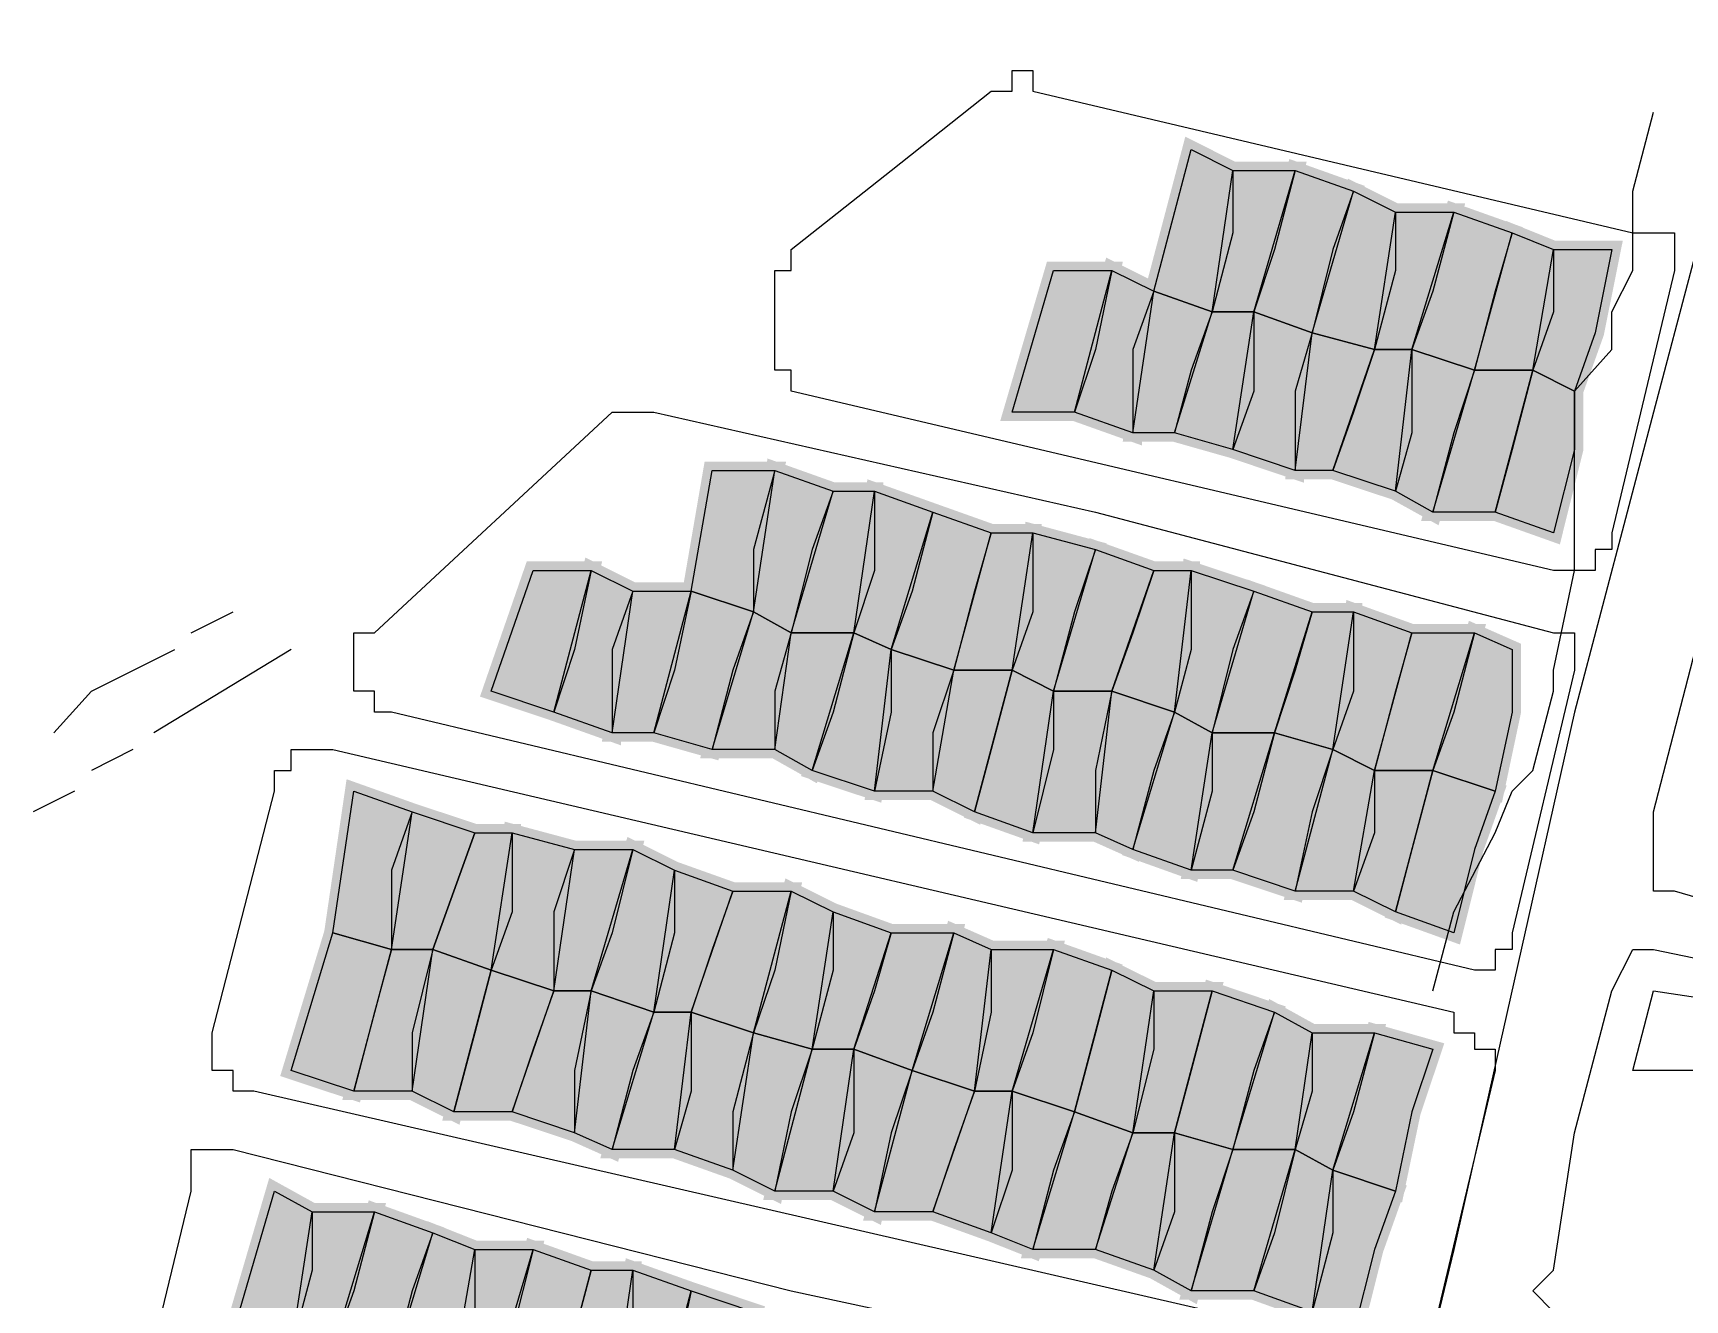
# Model space of a CAD drawing. Header units: millimetres. Extents: x -3588 to 75209, y -3737 to 38254.
# Drawn here: x 6187.5 to 6299.4, y 6608.9 to 6694.7 of the extents above; entities that cross this region are included whole.
import ezdxf

# ---------------------------------------------------------------- set-up
doc = ezdxf.new("R2010")
doc.units = ezdxf.units.MM
doc.layers.add('H', color=250, linetype='Continuous')
doc.layers.add('P', color=253, linetype='Continuous')

msp = doc.modelspace()

# ---------------------------------------------------------------- hatches: boundary and pattern name
at = {"layer": 'H', "linetype": 'Continuous'}
for points in [[(6269.098, 6685.131), (6267.674, 6675.817), (6263.449, 6677.225), (6266.266, 6686.539), (6269.098, 6685.131), (6269.098, 6685.131)], [(6273.035, 6685.131), (6270.219, 6675.817), (6267.674, 6675.817), (6269.098, 6685.131), (6273.035, 6685.131), (6273.035, 6685.131)], [(6276.988, 6683.994), (6274.46, 6674.392), (6270.219, 6675.817), (6273.035, 6685.131), (6276.988, 6683.994), (6276.988, 6683.994)], [(6279.821, 6682.586), (6278.413, 6672.984), (6274.46, 6674.392), (6276.988, 6683.994), (6279.821, 6682.586), (6279.821, 6682.586)], [(6283.774, 6682.586), (6281.229, 6672.984), (6278.413, 6672.984), (6279.821, 6682.586), (6283.774, 6682.586), (6283.774, 6682.586)], [(6287.999, 6681.178), (6285.182, 6671.576), (6281.229, 6672.984), (6283.774, 6682.586), (6287.999, 6681.178), (6287.999, 6681.178)], [(6290.543, 6679.77), (6289.423, 6671.576), (6285.182, 6671.576), (6287.999, 6681.178), (6290.543, 6679.77), (6290.543, 6679.77)], [(6294.784, 6679.77), (6291.952, 6670.455), (6289.423, 6671.576), (6290.543, 6679.77), (6294.784, 6679.77), (6294.784, 6679.77)], [(6260.905, 6678.345), (6258.088, 6669.031), (6254.135, 6669.031), (6256.664, 6678.345), (6260.905, 6678.345), (6260.905, 6678.345)], [(6263.449, 6677.225), (6262.041, 6667.623), (6258.088, 6669.031), (6260.905, 6678.345), (6263.449, 6677.225), (6263.449, 6677.225)], [(6267.674, 6675.817), (6264.857, 6667.623), (6262.041, 6667.623), (6263.449, 6677.225), (6267.674, 6675.817), (6267.674, 6675.817)], [(6270.219, 6675.817), (6269.098, 6666.214), (6264.857, 6667.623), (6267.674, 6675.817), (6270.219, 6675.817), (6270.219, 6675.817)], [(6274.46, 6674.392), (6273.035, 6664.806), (6269.098, 6666.214), (6270.219, 6675.817), (6274.46, 6674.392), (6274.46, 6674.392)], [(6278.413, 6672.984), (6275.868, 6664.806), (6273.035, 6664.806), (6274.46, 6674.392), (6278.413, 6672.984), (6278.413, 6672.984)], [(6281.229, 6672.984), (6279.821, 6663.67), (6275.868, 6664.806), (6278.413, 6672.984), (6281.229, 6672.984), (6281.229, 6672.984)], [(6285.182, 6671.576), (6282.638, 6662.261), (6279.821, 6663.67), (6281.229, 6672.984), (6285.182, 6671.576), (6285.182, 6671.576)], [(6289.423, 6671.576), (6286.591, 6662.261), (6282.638, 6662.261), (6285.182, 6671.576), (6289.423, 6671.576), (6289.423, 6671.576)], [(6291.952, 6670.455), (6290.543, 6660.853), (6286.591, 6662.261), (6289.423, 6671.576), (6291.952, 6670.455), (6291.952, 6670.455)], [(6237.763, 6664.806), (6236.339, 6655.492), (6232.386, 6656.9), (6233.81, 6664.806), (6237.763, 6664.806), (6237.763, 6664.806)], [(6241.716, 6663.67), (6239.172, 6654.068), (6236.339, 6655.492), (6237.763, 6664.806), (6241.716, 6663.67), (6241.716, 6663.67)], [(6244.533, 6663.67), (6243.124, 6654.068), (6239.172, 6654.068), (6241.716, 6663.67), (6244.533, 6663.67), (6244.533, 6663.67)], [(6248.486, 6662.261), (6245.941, 6652.659), (6243.124, 6654.068), (6244.533, 6663.67), (6248.486, 6662.261), (6248.486, 6662.261)], [(6252.711, 6660.853), (6249.894, 6651.251), (6245.941, 6652.659), (6248.486, 6662.261), (6252.711, 6660.853), (6252.711, 6660.853)], [(6255.255, 6660.853), (6254.135, 6651.251), (6249.894, 6651.251), (6252.711, 6660.853), (6255.255, 6660.853), (6255.255, 6660.853)], [(6259.496, 6659.445), (6256.664, 6650.131), (6254.135, 6651.251), (6255.255, 6660.853), (6259.496, 6659.445), (6259.496, 6659.445)], [(6263.449, 6658.02), (6260.905, 6650.131), (6256.664, 6650.131), (6259.496, 6659.445), (6263.449, 6658.02), (6263.449, 6658.02)], [(6225.616, 6658.02), (6222.8, 6648.706), (6218.847, 6650.131), (6221.391, 6658.02), (6225.616, 6658.02), (6225.616, 6658.02)], [(6228.161, 6656.9), (6227.025, 6647.298), (6222.8, 6648.706), (6225.616, 6658.02), (6228.161, 6656.9), (6228.161, 6656.9)], [(6266.266, 6658.02), (6264.857, 6648.706), (6260.905, 6650.131), (6263.449, 6658.02), (6266.266, 6658.02), (6266.266, 6658.02)], [(6270.219, 6656.9), (6267.674, 6647.298), (6264.857, 6648.706), (6266.266, 6658.02), (6270.219, 6656.9), (6270.219, 6656.9)], [(6232.386, 6656.9), (6229.569, 6647.298), (6227.025, 6647.298), (6228.161, 6656.9), (6232.386, 6656.9), (6232.386, 6656.9)], [(6236.339, 6655.492), (6233.81, 6645.89), (6229.569, 6647.298), (6232.386, 6656.9), (6236.339, 6655.492), (6236.339, 6655.492)], [(6274.46, 6655.492), (6271.627, 6647.298), (6267.674, 6647.298), (6270.219, 6656.9), (6274.46, 6655.492), (6274.46, 6655.492)], [(6239.172, 6654.068), (6237.763, 6645.89), (6233.81, 6645.89), (6236.339, 6655.492), (6239.172, 6654.068), (6239.172, 6654.068)], [(6276.988, 6655.492), (6275.868, 6645.89), (6271.627, 6647.298), (6274.46, 6655.492), (6276.988, 6655.492), (6276.988, 6655.492)], [(6281.229, 6654.068), (6278.413, 6644.481), (6275.868, 6645.89), (6276.988, 6655.492), (6281.229, 6654.068), (6281.229, 6654.068)], [(6243.124, 6654.068), (6240.58, 6644.481), (6237.763, 6645.89), (6239.172, 6654.068), (6243.124, 6654.068), (6243.124, 6654.068)], [(6245.941, 6652.659), (6244.533, 6643.345), (6240.58, 6644.481), (6243.124, 6654.068), (6245.941, 6652.659), (6245.941, 6652.659)], [(6285.182, 6654.068), (6282.638, 6644.481), (6278.413, 6644.481), (6281.229, 6654.068), (6285.182, 6654.068), (6285.182, 6654.068)], [(6287.999, 6652.659), (6286.591, 6643.345), (6282.638, 6644.481), (6285.182, 6654.068), (6287.999, 6652.659), (6287.999, 6652.659)], [(6249.894, 6651.251), (6248.486, 6643.345), (6244.533, 6643.345), (6245.941, 6652.659), (6249.894, 6651.251), (6249.894, 6651.251)], [(6254.135, 6651.251), (6251.302, 6641.937), (6248.486, 6643.345), (6249.894, 6651.251), (6254.135, 6651.251), (6254.135, 6651.251)], [(6256.664, 6650.131), (6255.255, 6640.528), (6251.302, 6641.937), (6254.135, 6651.251), (6256.664, 6650.131), (6256.664, 6650.131)], [(6260.905, 6650.131), (6259.496, 6640.528), (6255.255, 6640.528), (6256.664, 6650.131), (6260.905, 6650.131), (6260.905, 6650.131)], [(6264.857, 6648.706), (6262.041, 6639.12), (6259.496, 6640.528), (6260.905, 6650.131), (6264.857, 6648.706), (6264.857, 6648.706)], [(6267.674, 6647.298), (6266.266, 6637.696), (6262.041, 6639.12), (6264.857, 6648.706), (6267.674, 6647.298), (6267.674, 6647.298)], [(6271.627, 6647.298), (6269.098, 6637.696), (6266.266, 6637.696), (6267.674, 6647.298), (6271.627, 6647.298), (6271.627, 6647.298)], [(6275.868, 6645.89), (6273.035, 6636.575), (6269.098, 6637.696), (6271.627, 6647.298), (6275.868, 6645.89), (6275.868, 6645.89)], [(6278.413, 6644.481), (6276.988, 6636.575), (6273.035, 6636.575), (6275.868, 6645.89), (6278.413, 6644.481), (6278.413, 6644.481)], [(6282.638, 6644.481), (6279.821, 6635.167), (6276.988, 6636.575), (6278.413, 6644.481), (6282.638, 6644.481), (6282.638, 6644.481)], [(6286.591, 6643.345), (6283.774, 6633.743), (6279.821, 6635.167), (6282.638, 6644.481), (6286.591, 6643.345), (6286.591, 6643.345)], [(6213.486, 6641.937), (6212.061, 6632.335), (6207.836, 6633.743), (6209.245, 6643.345), (6213.486, 6641.937), (6213.486, 6641.937)], [(6217.438, 6640.528), (6214.606, 6632.335), (6212.061, 6632.335), (6213.486, 6641.937), (6217.438, 6640.528), (6217.438, 6640.528)], [(6220.255, 6640.528), (6218.847, 6630.926), (6214.606, 6632.335), (6217.438, 6640.528), (6220.255, 6640.528), (6220.255, 6640.528)], [(6224.208, 6639.12), (6222.8, 6629.806), (6218.847, 6630.926), (6220.255, 6640.528), (6224.208, 6639.12), (6224.208, 6639.12)], [(6228.161, 6639.12), (6225.616, 6629.806), (6222.8, 6629.806), (6224.208, 6639.12), (6228.161, 6639.12), (6228.161, 6639.12)], [(6230.978, 6637.696), (6229.569, 6628.382), (6225.616, 6629.806), (6228.161, 6639.12), (6230.978, 6637.696), (6230.978, 6637.696)], [(6234.931, 6636.575), (6232.386, 6628.382), (6229.569, 6628.382), (6230.978, 6637.696), (6234.931, 6636.575), (6234.931, 6636.575)], [(6239.172, 6636.575), (6236.339, 6626.973), (6232.386, 6628.382), (6234.931, 6636.575), (6239.172, 6636.575), (6239.172, 6636.575)], [(6241.716, 6635.167), (6240.58, 6625.565), (6236.339, 6626.973), (6239.172, 6636.575), (6241.716, 6635.167), (6241.716, 6635.167)], [(6245.941, 6633.743), (6243.124, 6625.565), (6240.58, 6625.565), (6241.716, 6635.167), (6245.941, 6633.743), (6245.941, 6633.743)], [(6212.061, 6632.335), (6209.245, 6623.02), (6205.292, 6624.157), (6207.836, 6633.743), (6212.061, 6632.335), (6212.061, 6632.335)], [(6249.894, 6633.743), (6247.349, 6624.157), (6243.124, 6625.565), (6245.941, 6633.743), (6249.894, 6633.743), (6249.894, 6633.743)], [(6252.711, 6632.335), (6251.302, 6623.02), (6247.349, 6624.157), (6249.894, 6633.743), (6252.711, 6632.335), (6252.711, 6632.335)], [(6214.606, 6632.335), (6213.486, 6623.02), (6209.245, 6623.02), (6212.061, 6632.335), (6214.606, 6632.335), (6214.606, 6632.335)], [(6218.847, 6630.926), (6216.014, 6621.612), (6213.486, 6623.02), (6214.606, 6632.335), (6218.847, 6630.926), (6218.847, 6630.926)], [(6256.664, 6632.335), (6254.135, 6623.02), (6251.302, 6623.02), (6252.711, 6632.335), (6256.664, 6632.335), (6256.664, 6632.335)], [(6260.905, 6630.926), (6258.088, 6621.612), (6254.135, 6623.02), (6256.664, 6632.335), (6260.905, 6630.926), (6260.905, 6630.926)], [(6222.8, 6629.806), (6220.255, 6621.612), (6216.014, 6621.612), (6218.847, 6630.926), (6222.8, 6629.806), (6222.8, 6629.806)], [(6263.449, 6629.806), (6262.041, 6620.204), (6258.088, 6621.612), (6260.905, 6630.926), (6263.449, 6629.806), (6263.449, 6629.806)], [(6225.616, 6629.806), (6224.208, 6620.204), (6220.255, 6621.612), (6222.8, 6629.806), (6225.616, 6629.806), (6225.616, 6629.806)], [(6229.569, 6628.382), (6227.025, 6618.795), (6224.208, 6620.204), (6225.616, 6629.806), (6229.569, 6628.382), (6229.569, 6628.382)], [(6267.674, 6629.806), (6264.857, 6620.204), (6262.041, 6620.204), (6263.449, 6629.806), (6267.674, 6629.806), (6267.674, 6629.806)], [(6271.627, 6628.382), (6269.098, 6618.795), (6264.857, 6620.204), (6267.674, 6629.806), (6271.627, 6628.382), (6271.627, 6628.382)], [(6232.386, 6628.382), (6230.978, 6618.795), (6227.025, 6618.795), (6229.569, 6628.382), (6232.386, 6628.382), (6232.386, 6628.382)], [(6236.339, 6626.973), (6234.931, 6617.371), (6230.978, 6618.795), (6232.386, 6628.382), (6236.339, 6626.973), (6236.339, 6626.973)], [(6274.46, 6626.973), (6273.035, 6618.795), (6269.098, 6618.795), (6271.627, 6628.382), (6274.46, 6626.973), (6274.46, 6626.973)], [(6240.58, 6625.565), (6237.763, 6616.251), (6234.931, 6617.371), (6236.339, 6626.973), (6240.58, 6625.565), (6240.58, 6625.565)], [(6278.413, 6626.973), (6275.868, 6617.371), (6273.035, 6618.795), (6274.46, 6626.973), (6278.413, 6626.973), (6278.413, 6626.973)], [(6282.638, 6625.565), (6279.821, 6616.251), (6275.868, 6617.371), (6278.413, 6626.973), (6282.638, 6625.565), (6282.638, 6625.565)], [(6243.124, 6625.565), (6241.716, 6616.251), (6237.763, 6616.251), (6240.58, 6625.565), (6243.124, 6625.565), (6243.124, 6625.565)], [(6247.349, 6624.157), (6244.533, 6614.842), (6241.716, 6616.251), (6243.124, 6625.565), (6247.349, 6624.157), (6247.349, 6624.157)], [(6251.302, 6623.02), (6248.486, 6614.842), (6244.533, 6614.842), (6247.349, 6624.157), (6251.302, 6623.02), (6251.302, 6623.02)], [(6254.135, 6623.02), (6252.711, 6613.418), (6248.486, 6614.842), (6251.302, 6623.02), (6254.135, 6623.02), (6254.135, 6623.02)], [(6258.088, 6621.612), (6255.255, 6612.01), (6252.711, 6613.418), (6254.135, 6623.02), (6258.088, 6621.612), (6258.088, 6621.612)], [(6262.041, 6620.204), (6259.496, 6612.01), (6255.255, 6612.01), (6258.088, 6621.612), (6262.041, 6620.204), (6262.041, 6620.204)], [(6264.857, 6620.204), (6263.449, 6610.601), (6259.496, 6612.01), (6262.041, 6620.204), (6264.857, 6620.204), (6264.857, 6620.204)], [(6269.098, 6618.795), (6266.266, 6609.481), (6263.449, 6610.601), (6264.857, 6620.204), (6269.098, 6618.795), (6269.098, 6618.795)], [(6273.035, 6618.795), (6270.219, 6609.481), (6266.266, 6609.481), (6269.098, 6618.795), (6273.035, 6618.795), (6273.035, 6618.795)], [(6275.868, 6617.371), (6274.46, 6608.057), (6270.219, 6609.481), (6273.035, 6618.795), (6275.868, 6617.371), (6275.868, 6617.371)], [(6279.821, 6616.251), (6276.988, 6606.649), (6274.46, 6608.057), (6275.868, 6617.371), (6279.821, 6616.251), (6279.821, 6616.251)], [(6206.7, 6614.842), (6205.292, 6605.24), (6201.067, 6606.649), (6203.883, 6616.251), (6206.7, 6614.842), (6206.7, 6614.842)], [(6210.653, 6614.842), (6207.836, 6605.24), (6205.292, 6605.24), (6206.7, 6614.842), (6210.653, 6614.842), (6210.653, 6614.842)], [(6214.606, 6613.418), (6212.061, 6603.832), (6207.836, 6605.24), (6210.653, 6614.842), (6214.606, 6613.418), (6214.606, 6613.418)], [(6217.438, 6612.01), (6216.014, 6603.832), (6212.061, 6603.832), (6214.606, 6613.418), (6217.438, 6612.01), (6217.438, 6612.01)], [(6221.391, 6612.01), (6218.847, 6602.696), (6216.014, 6603.832), (6217.438, 6612.01), (6221.391, 6612.01), (6221.391, 6612.01)], [(6225.616, 6610.601), (6222.8, 6601.287), (6218.847, 6602.696), (6221.391, 6612.01), (6225.616, 6610.601), (6225.616, 6610.601)], [(6228.161, 6610.601), (6227.025, 6601.287), (6222.8, 6601.287), (6225.616, 6610.601), (6228.161, 6610.601), (6228.161, 6610.601)], [(6232.386, 6609.481), (6229.569, 6599.879), (6227.025, 6601.287), (6228.161, 6610.601), (6232.386, 6609.481), (6232.386, 6609.481)], [(6236.339, 6608.057), (6233.81, 6598.471), (6229.569, 6599.879), (6232.386, 6609.481), (6236.339, 6608.057), (6236.339, 6608.057)]]:
    msp.add_hatch(color=256, dxfattribs=at).paths.add_polyline_path(points)

# ---------------------------------------------------------------- linework, layer by layer
at = {"layer": 'P'}
for points in [[(6426.047, 6665.078), (6422.094, 6666.502), (6411.083, 6669.031), (6393.575, 6673.272), (6363.664, 6680.042), (6347.565, 6685.403), (6314.821, 6692.188), (6306.915, 6694.717), (6305.507, 6693.597), (6304.099, 6692.188), (6302.69, 6689.356), (6297.313, 6669.031), (6291.952, 6648.706), (6283.774, 6612.298), (6279.821, 6595.926), (6275.58, 6580.963), (6274.172, 6574.193), (6271.627, 6563.455), (6270.219, 6559.23)], [(6245.653, 6685.403), (6252.439, 6690.78), (6253.847, 6690.78), (6253.847, 6692.188), (6255.255, 6692.188), (6255.255, 6690.78), (6295.905, 6681.178), (6297.313, 6681.178), (6298.737, 6681.178), (6298.737, 6680.042), (6298.737, 6678.633), (6294.496, 6660.853), (6294.496, 6659.717), (6293.36, 6659.717), (6293.36, 6658.309), (6291.952, 6658.309), (6290.543, 6658.309), (6238.883, 6670.455), (6238.883, 6671.864), (6237.763, 6671.864), (6237.763, 6673.272), (6237.763, 6674.392), (6237.763, 6677.225), (6237.763, 6678.633), (6238.883, 6678.633), (6238.883, 6680.042), (6245.653, 6685.403)], [(6282.366, 6629.806), (6283.774, 6635.167), (6286.591, 6640.528), (6287.727, 6643.345), (6289.135, 6644.753), (6290.543, 6650.131), (6290.543, 6651.539), (6291.952, 6658.309), (6291.952, 6665.078), (6291.952, 6669.031), (6291.952, 6670.455), (6294.496, 6673.272), (6294.496, 6674.392), (6294.496, 6675.817), (6295.905, 6678.633), (6295.905, 6683.994), (6297.313, 6689.356)], [(6268.81, 6681.178), (6267.402, 6675.817), (6263.449, 6677.225), (6265.978, 6686.827), (6268.81, 6685.403), (6268.81, 6681.178)], [(6271.627, 6680.042), (6270.219, 6675.817), (6267.402, 6675.817), (6268.81, 6685.403), (6273.035, 6685.403), (6271.627, 6680.042)], [(6275.58, 6680.042), (6274.172, 6674.392), (6270.219, 6675.817), (6273.035, 6685.403), (6276.988, 6683.994), (6275.58, 6680.042)], [(6279.821, 6678.633), (6278.413, 6673.272), (6274.172, 6674.392), (6276.988, 6683.994), (6279.821, 6682.586), (6279.821, 6678.633)], [(6282.366, 6677.225), (6280.941, 6673.272), (6278.413, 6673.272), (6279.821, 6682.586), (6283.774, 6682.586), (6282.366, 6677.225)], [(6286.591, 6677.225), (6285.182, 6671.864), (6280.941, 6673.272), (6283.774, 6682.586), (6287.727, 6681.178), (6286.591, 6677.225)], [(6290.543, 6675.817), (6289.135, 6671.864), (6285.182, 6671.864), (6287.727, 6681.178), (6290.543, 6680.042), (6290.543, 6675.817)], [(6293.36, 6674.392), (6291.952, 6670.455), (6289.135, 6671.864), (6290.543, 6680.042), (6294.496, 6680.042), (6293.36, 6674.392)], [(6259.496, 6673.272), (6258.088, 6669.031), (6253.847, 6669.031), (6256.664, 6678.633), (6260.616, 6678.633), (6259.496, 6673.272)], [(6262.041, 6673.272), (6262.041, 6667.623), (6258.088, 6669.031), (6260.616, 6678.633), (6263.449, 6677.225), (6262.041, 6673.272)], [(6265.978, 6671.864), (6264.857, 6667.623), (6262.041, 6667.623), (6263.449, 6677.225), (6267.402, 6675.817), (6265.978, 6671.864)], [(6270.219, 6670.455), (6268.81, 6666.502), (6264.857, 6667.623), (6267.402, 6675.817), (6270.219, 6675.817), (6270.219, 6670.455)], [(6273.035, 6670.455), (6273.035, 6665.078), (6268.81, 6666.502), (6270.219, 6675.817), (6274.172, 6674.392), (6273.035, 6670.455)], [(6276.988, 6669.031), (6275.58, 6665.078), (6273.035, 6665.078), (6274.172, 6674.392), (6278.413, 6673.272), (6276.988, 6669.031)], [(6280.941, 6667.623), (6279.821, 6663.67), (6275.58, 6665.078), (6278.413, 6673.272), (6280.941, 6673.272), (6280.941, 6667.623)], [(6283.774, 6667.623), (6282.366, 6662.261), (6279.821, 6663.67), (6280.941, 6673.272), (6285.182, 6671.864), (6283.774, 6667.623)], [(6287.727, 6666.502), (6286.591, 6662.261), (6282.366, 6662.261), (6285.182, 6671.864), (6289.135, 6671.864), (6287.727, 6666.502)], [(6291.952, 6666.502), (6290.543, 6660.853), (6286.591, 6662.261), (6289.135, 6671.864), (6291.952, 6670.455), (6291.952, 6666.502)], [(6259.496, 6662.261), (6290.543, 6654.068), (6291.952, 6654.068), (6291.952, 6652.947), (6291.952, 6651.539), (6287.727, 6633.743), (6287.727, 6632.623), (6286.591, 6632.623), (6286.591, 6631.214), (6285.182, 6631.214), (6211.789, 6648.706), (6210.653, 6648.706), (6210.653, 6650.131), (6209.245, 6650.131), (6209.245, 6651.539), (6209.245, 6652.947), (6209.245, 6654.068), (6210.653, 6654.068), (6226.753, 6669.031), (6228.161, 6669.031), (6229.569, 6669.031), (6259.496, 6662.261)], [(6236.339, 6659.717), (6236.339, 6655.492), (6232.114, 6656.9), (6233.522, 6665.078), (6237.763, 6665.078), (6236.339, 6659.717)], [(6240.292, 6659.717), (6238.883, 6654.068), (6236.339, 6655.492), (6237.763, 6665.078), (6241.716, 6663.67), (6240.292, 6659.717)], [(6244.533, 6658.309), (6243.124, 6654.068), (6238.883, 6654.068), (6241.716, 6663.67), (6244.533, 6663.67), (6244.533, 6658.309)], [(6247.077, 6656.9), (6245.653, 6652.947), (6243.124, 6654.068), (6244.533, 6663.67), (6248.486, 6662.261), (6247.077, 6656.9)], [(6251.302, 6656.9), (6249.894, 6651.539), (6245.653, 6652.947), (6248.486, 6662.261), (6252.439, 6660.853), (6251.302, 6656.9)], [(6255.255, 6655.492), (6253.847, 6651.539), (6249.894, 6651.539), (6252.439, 6660.853), (6255.255, 6660.853), (6255.255, 6655.492)], [(6258.088, 6655.492), (6256.664, 6650.131), (6253.847, 6651.539), (6255.255, 6660.853), (6259.496, 6659.717), (6258.088, 6655.492)], [(6340.795, 6626.973), (6329.785, 6628.382), (6312.276, 6632.623), (6298.737, 6636.575), (6297.313, 6636.575), (6297.313, 6637.984), (6297.313, 6641.937), (6300.146, 6652.947), (6302.69, 6659.717), (6302.69, 6660.853), (6304.099, 6660.853), (6320.47, 6656.9), (6344.748, 6651.539), (6354.334, 6648.706), (6355.47, 6648.706), (6356.879, 6648.706), (6356.879, 6647.298), (6356.879, 6646.178), (6352.926, 6629.806), (6352.926, 6625.853), (6351.518, 6624.429), (6350.109, 6624.429), (6340.795, 6626.973)], [(6262.041, 6654.068), (6260.616, 6650.131), (6256.664, 6650.131), (6259.496, 6659.717), (6263.449, 6658.309), (6262.041, 6654.068)], [(6224.208, 6652.947), (6222.8, 6648.706), (6218.559, 6650.131), (6221.391, 6658.309), (6225.328, 6658.309), (6224.208, 6652.947)], [(6226.753, 6652.947), (6226.753, 6647.298), (6222.8, 6648.706), (6225.328, 6658.309), (6228.161, 6656.9), (6226.753, 6652.947)], [(6265.978, 6652.947), (6264.857, 6648.706), (6260.616, 6650.131), (6263.449, 6658.309), (6265.978, 6658.309), (6265.978, 6652.947)], [(6268.81, 6652.947), (6267.402, 6647.298), (6264.857, 6648.706), (6265.978, 6658.309), (6270.219, 6656.9), (6268.81, 6652.947)], [(6230.978, 6651.539), (6229.569, 6647.298), (6226.753, 6647.298), (6228.161, 6656.9), (6232.114, 6656.9), (6230.978, 6651.539)], [(6234.931, 6651.539), (6233.522, 6646.178), (6229.569, 6647.298), (6232.114, 6656.9), (6236.339, 6655.492), (6234.931, 6651.539)], [(6273.035, 6651.539), (6271.627, 6647.298), (6267.402, 6647.298), (6270.219, 6656.9), (6274.172, 6655.492), (6273.035, 6651.539)], [(6198.234, 6654.068), (6201.067, 6655.492)], [(6237.763, 6650.131), (6237.763, 6646.178), (6233.522, 6646.178), (6236.339, 6655.492), (6238.883, 6654.068), (6237.763, 6650.131)], [(6276.988, 6650.131), (6275.58, 6646.178), (6271.627, 6647.298), (6274.172, 6655.492), (6276.988, 6655.492), (6276.988, 6650.131)], [(6279.821, 6650.131), (6278.413, 6644.753), (6275.58, 6646.178), (6276.988, 6655.492), (6280.941, 6654.068), (6279.821, 6650.131)], [(6241.716, 6648.706), (6240.292, 6644.753), (6237.763, 6646.178), (6238.883, 6654.068), (6243.124, 6654.068), (6241.716, 6648.706)], [(6245.653, 6648.706), (6244.533, 6643.345), (6240.292, 6644.753), (6243.124, 6654.068), (6245.653, 6652.947), (6245.653, 6648.706)], [(6283.774, 6648.706), (6282.366, 6644.753), (6278.413, 6644.753), (6280.941, 6654.068), (6285.182, 6654.068), (6283.774, 6648.706)], [(6287.727, 6648.706), (6286.591, 6643.345), (6282.366, 6644.753), (6285.182, 6654.068), (6287.727, 6652.947), (6287.727, 6648.706)], [(6188.92, 6647.298), (6191.464, 6650.131), (6197.114, 6652.947)], [(6205.004, 6652.947), (6195.689, 6647.298)], [(6248.486, 6647.298), (6248.486, 6643.345), (6244.533, 6643.345), (6245.653, 6652.947), (6249.894, 6651.539), (6248.486, 6647.298)], [(6252.439, 6646.178), (6251.302, 6641.937), (6248.486, 6643.345), (6249.894, 6651.539), (6253.847, 6651.539), (6252.439, 6646.178)], [(6256.664, 6646.178), (6255.255, 6640.528), (6251.302, 6641.937), (6253.847, 6651.539), (6256.664, 6650.131), (6256.664, 6646.178)], [(6259.496, 6644.753), (6259.496, 6640.528), (6255.255, 6640.528), (6256.664, 6650.131), (6260.616, 6650.131), (6259.496, 6644.753)], [(6263.449, 6644.753), (6262.041, 6639.392), (6259.496, 6640.528), (6260.616, 6650.131), (6264.857, 6648.706), (6263.449, 6644.753)], [(6267.402, 6643.345), (6265.978, 6637.984), (6262.041, 6639.392), (6264.857, 6648.706), (6267.402, 6647.298), (6267.402, 6643.345)], [(6270.219, 6641.937), (6268.81, 6637.984), (6265.978, 6637.984), (6267.402, 6647.298), (6271.627, 6647.298), (6270.219, 6641.937)], [(6274.172, 6641.937), (6273.035, 6636.575), (6268.81, 6637.984), (6271.627, 6647.298), (6275.58, 6646.178), (6274.172, 6641.937)], [(6194.281, 6646.178), (6191.464, 6644.753)], [(6203.883, 6643.345), (6203.883, 6644.753), (6205.004, 6644.753), (6205.004, 6646.178), (6206.428, 6646.178), (6207.836, 6646.178), (6283.774, 6628.382), (6283.774, 6626.973), (6285.182, 6626.973), (6285.182, 6625.853), (6286.591, 6625.853), (6286.591, 6624.429), (6282.366, 6606.649), (6280.941, 6606.649), (6280.941, 6605.528), (6279.821, 6605.528), (6278.413, 6605.528), (6202.475, 6623.02), (6201.067, 6623.02), (6201.067, 6624.429), (6199.642, 6624.429), (6199.642, 6625.853), (6199.642, 6626.973), (6203.883, 6643.345)], [(6278.413, 6640.528), (6276.988, 6636.575), (6273.035, 6636.575), (6275.58, 6646.178), (6278.413, 6644.753), (6278.413, 6640.528)], [(6280.941, 6639.392), (6279.821, 6635.167), (6276.988, 6636.575), (6278.413, 6644.753), (6282.366, 6644.753), (6280.941, 6639.392)], [(6285.182, 6639.392), (6283.774, 6633.743), (6279.821, 6635.167), (6282.366, 6644.753), (6286.591, 6643.345), (6285.182, 6639.392)], [(6190.328, 6643.345), (6187.512, 6641.937)], [(6211.789, 6637.984), (6211.789, 6632.623), (6207.836, 6633.743), (6209.245, 6643.345), (6213.197, 6641.937), (6211.789, 6637.984)], [(6216.014, 6636.575), (6214.606, 6632.623), (6211.789, 6632.623), (6213.197, 6641.937), (6217.438, 6640.528), (6216.014, 6636.575)], [(6219.967, 6635.167), (6218.559, 6631.214), (6214.606, 6632.623), (6217.438, 6640.528), (6219.967, 6640.528), (6219.967, 6635.167)], [(6222.8, 6635.167), (6222.8, 6629.806), (6218.559, 6631.214), (6219.967, 6640.528), (6224.208, 6639.392), (6222.8, 6635.167)], [(6226.753, 6633.743), (6225.328, 6629.806), (6222.8, 6629.806), (6224.208, 6639.392), (6228.161, 6639.392), (6226.753, 6633.743)], [(6230.978, 6633.743), (6229.569, 6628.382), (6225.328, 6629.806), (6228.161, 6639.392), (6230.978, 6637.984), (6230.978, 6633.743)], [(6233.522, 6632.623), (6232.114, 6628.382), (6229.569, 6628.382), (6230.978, 6637.984), (6234.931, 6636.575), (6233.522, 6632.623)], [(6237.763, 6631.214), (6236.339, 6626.973), (6232.114, 6628.382), (6234.931, 6636.575), (6238.883, 6636.575), (6237.763, 6631.214)], [(6241.716, 6631.214), (6240.292, 6625.853), (6236.339, 6626.973), (6238.883, 6636.575), (6241.716, 6635.167), (6241.716, 6631.214)], [(6244.533, 6629.806), (6243.124, 6625.853), (6240.292, 6625.853), (6241.716, 6635.167), (6245.653, 6633.743), (6244.533, 6629.806)], [(6210.653, 6628.382), (6209.245, 6623.02), (6205.004, 6624.429), (6207.836, 6633.743), (6211.789, 6632.623), (6210.653, 6628.382)], [(6248.486, 6628.382), (6247.077, 6624.429), (6243.124, 6625.853), (6245.653, 6633.743), (6249.894, 6633.743), (6248.486, 6628.382)], [(6252.439, 6628.382), (6251.302, 6623.02), (6247.077, 6624.429), (6249.894, 6633.743), (6252.439, 6632.623), (6252.439, 6628.382)], [(6213.197, 6626.973), (6213.197, 6623.02), (6209.245, 6623.02), (6211.789, 6632.623), (6214.606, 6632.623), (6213.197, 6626.973)], [(6217.438, 6626.973), (6216.014, 6621.612), (6213.197, 6623.02), (6214.606, 6632.623), (6218.559, 6631.214), (6217.438, 6626.973)], [(6255.255, 6626.973), (6253.847, 6623.02), (6251.302, 6623.02), (6252.439, 6632.623), (6256.664, 6632.623), (6255.255, 6626.973)], [(6259.496, 6626.973), (6258.088, 6621.612), (6253.847, 6623.02), (6256.664, 6632.623), (6260.616, 6631.214), (6259.496, 6626.973)], [(6337.962, 6597.334), (6331.193, 6598.743), (6306.915, 6604.104), (6293.36, 6606.649), (6290.543, 6608.057), (6289.135, 6609.481), (6290.543, 6610.89), (6291.952, 6620.204), (6294.496, 6629.806), (6295.905, 6632.623), (6297.313, 6632.623), (6310.868, 6629.806), (6325.832, 6625.853), (6337.962, 6623.02), (6347.565, 6620.204), (6350.109, 6620.204), (6351.518, 6619.067), (6351.518, 6617.659), (6346.156, 6597.334), (6346.156, 6595.926), (6344.748, 6595.926), (6343.34, 6595.926), (6337.962, 6597.334)], [(6221.391, 6625.853), (6219.967, 6621.612), (6216.014, 6621.612), (6218.559, 6631.214), (6222.8, 6629.806), (6221.391, 6625.853)], [(6263.449, 6625.853), (6262.041, 6620.204), (6258.088, 6621.612), (6260.616, 6631.214), (6263.449, 6629.806), (6263.449, 6625.853)], [(6224.208, 6624.429), (6224.208, 6620.204), (6219.967, 6621.612), (6222.8, 6629.806), (6225.328, 6629.806), (6224.208, 6624.429)], [(6228.161, 6624.429), (6226.753, 6619.067), (6224.208, 6620.204), (6225.328, 6629.806), (6229.569, 6628.382), (6228.161, 6624.429)], [(6265.978, 6624.429), (6264.857, 6620.204), (6262.041, 6620.204), (6263.449, 6629.806), (6267.402, 6629.806), (6265.978, 6624.429)], [(6270.219, 6624.429), (6268.81, 6619.067), (6264.857, 6620.204), (6267.402, 6629.806), (6271.627, 6628.382), (6270.219, 6624.429)], [(6301.266, 6624.429), (6295.905, 6624.429), (6297.313, 6629.806), (6306.915, 6628.382), (6305.507, 6623.02), (6301.266, 6624.429)], [(6232.114, 6623.02), (6230.978, 6619.067), (6226.753, 6619.067), (6229.569, 6628.382), (6232.114, 6628.382), (6232.114, 6623.02)], [(6234.931, 6621.612), (6234.931, 6617.659), (6230.978, 6619.067), (6232.114, 6628.382), (6236.339, 6626.973), (6234.931, 6621.612)], [(6274.172, 6623.02), (6273.035, 6619.067), (6268.81, 6619.067), (6271.627, 6628.382), (6274.172, 6626.973), (6274.172, 6623.02)], [(6238.883, 6621.612), (6237.763, 6616.251), (6234.931, 6617.659), (6236.339, 6626.973), (6240.292, 6625.853), (6238.883, 6621.612)], [(6276.988, 6621.612), (6275.58, 6617.659), (6273.035, 6619.067), (6274.172, 6626.973), (6278.413, 6626.973), (6276.988, 6621.612)], [(6280.941, 6621.612), (6279.821, 6616.251), (6275.58, 6617.659), (6278.413, 6626.973), (6282.366, 6625.853), (6280.941, 6621.612)], [(6243.124, 6620.204), (6241.716, 6616.251), (6237.763, 6616.251), (6240.292, 6625.853), (6243.124, 6625.853), (6243.124, 6620.204)], [(6245.653, 6620.204), (6244.533, 6614.842), (6241.716, 6616.251), (6243.124, 6625.853), (6247.077, 6624.429), (6245.653, 6620.204)], [(6249.894, 6619.067), (6248.486, 6614.842), (6244.533, 6614.842), (6247.077, 6624.429), (6251.302, 6623.02), (6249.894, 6619.067)], [(6253.847, 6617.659), (6252.439, 6613.418), (6248.486, 6614.842), (6251.302, 6623.02), (6253.847, 6623.02), (6253.847, 6617.659)], [(6256.664, 6617.659), (6255.255, 6612.298), (6252.439, 6613.418), (6253.847, 6623.02), (6258.088, 6621.612), (6256.664, 6617.659)], [(6260.616, 6616.251), (6259.496, 6612.298), (6255.255, 6612.298), (6258.088, 6621.612), (6262.041, 6620.204), (6260.616, 6616.251)], [(6264.857, 6614.842), (6263.449, 6610.89), (6259.496, 6612.298), (6262.041, 6620.204), (6264.857, 6620.204), (6264.857, 6614.842)], [(6267.402, 6614.842), (6265.978, 6609.481), (6263.449, 6610.89), (6264.857, 6620.204), (6268.81, 6619.067), (6267.402, 6614.842)], [(6238.883, 6609.481), (6276.988, 6601.287), (6278.413, 6601.287), (6278.413, 6599.879), (6279.821, 6599.879), (6279.821, 6598.743), (6279.821, 6597.334), (6275.58, 6579.554), (6274.172, 6579.554), (6274.172, 6578.418), (6273.035, 6578.418), (6271.627, 6578.418), (6195.689, 6595.926), (6194.281, 6597.334), (6194.281, 6598.743), (6194.281, 6599.879), (6198.234, 6616.251), (6198.234, 6617.659), (6198.234, 6619.067), (6199.642, 6619.067), (6201.067, 6619.067), (6238.883, 6609.481)], [(6271.627, 6613.418), (6270.219, 6609.481), (6265.978, 6609.481), (6268.81, 6619.067), (6273.035, 6619.067), (6271.627, 6613.418)], [(6275.58, 6613.418), (6274.172, 6608.057), (6270.219, 6609.481), (6273.035, 6619.067), (6275.58, 6617.659), (6275.58, 6613.418)], [(6278.413, 6612.298), (6276.988, 6606.649), (6274.172, 6608.057), (6275.58, 6617.659), (6279.821, 6616.251), (6278.413, 6612.298)], [(6206.428, 6610.89), (6205.004, 6605.528), (6201.067, 6606.649), (6203.883, 6616.251), (6206.428, 6614.842), (6206.428, 6610.89)], [(6209.245, 6609.481), (6207.836, 6605.528), (6205.004, 6605.528), (6206.428, 6614.842), (6210.653, 6614.842), (6209.245, 6609.481)], [(6213.197, 6609.481), (6211.789, 6604.104), (6207.836, 6605.528), (6210.653, 6614.842), (6214.606, 6613.418), (6213.197, 6609.481)], [(6217.438, 6608.057), (6216.014, 6604.104), (6211.789, 6604.104), (6214.606, 6613.418), (6217.438, 6612.298), (6217.438, 6608.057)], [(6219.967, 6606.649), (6218.559, 6602.696), (6216.014, 6604.104), (6217.438, 6612.298), (6221.391, 6612.298), (6219.967, 6606.649)], [(6224.208, 6606.649), (6222.8, 6601.287), (6218.559, 6602.696), (6221.391, 6612.298), (6225.328, 6610.89), (6224.208, 6606.649)], [(6228.161, 6605.528), (6226.753, 6601.287), (6222.8, 6601.287), (6225.328, 6610.89), (6228.161, 6610.89), (6228.161, 6605.528)], [(6230.978, 6604.104), (6229.569, 6599.879), (6226.753, 6601.287), (6228.161, 6610.89), (6232.114, 6609.481), (6230.978, 6604.104)], [(6234.931, 6604.104), (6233.522, 6598.743), (6229.569, 6599.879), (6232.114, 6609.481), (6236.339, 6608.057), (6234.931, 6604.104)]]:
    msp.add_lwpolyline(points, dxfattribs=at)
at = {"layer": 'P', "const_width": 1.2}
for points in [[(6268.81, 6681.178), (6267.402, 6675.817), (6263.449, 6677.225), (6265.978, 6686.827), (6268.81, 6685.403), (6268.81, 6681.178)], [(6271.627, 6680.042), (6270.219, 6675.817), (6267.402, 6675.817), (6268.81, 6685.403), (6273.035, 6685.403), (6271.627, 6680.042)], [(6275.58, 6680.042), (6274.172, 6674.392), (6270.219, 6675.817), (6273.035, 6685.403), (6276.988, 6683.994), (6275.58, 6680.042)], [(6279.821, 6678.633), (6278.413, 6673.272), (6274.172, 6674.392), (6276.988, 6683.994), (6279.821, 6682.586), (6279.821, 6678.633)], [(6286.591, 6677.225), (6285.182, 6671.864), (6280.941, 6673.272), (6283.774, 6682.586), (6287.727, 6681.178), (6286.591, 6677.225)], [(6282.366, 6677.225), (6280.941, 6673.272), (6278.413, 6673.272), (6279.821, 6682.586), (6283.774, 6682.586), (6282.366, 6677.225)], [(6290.543, 6675.817), (6289.135, 6671.864), (6285.182, 6671.864), (6287.727, 6681.178), (6290.543, 6680.042), (6290.543, 6675.817)], [(6293.36, 6674.392), (6291.952, 6670.455), (6289.135, 6671.864), (6290.543, 6680.042), (6294.496, 6680.042), (6293.36, 6674.392)], [(6259.496, 6673.272), (6258.088, 6669.031), (6253.847, 6669.031), (6256.664, 6678.633), (6260.616, 6678.633), (6259.496, 6673.272)], [(6262.041, 6673.272), (6262.041, 6667.623), (6258.088, 6669.031), (6260.616, 6678.633), (6263.449, 6677.225), (6262.041, 6673.272)], [(6265.978, 6671.864), (6264.857, 6667.623), (6262.041, 6667.623), (6263.449, 6677.225), (6267.402, 6675.817), (6265.978, 6671.864)], [(6273.035, 6670.455), (6273.035, 6665.078), (6268.81, 6666.502), (6270.219, 6675.817), (6274.172, 6674.392), (6273.035, 6670.455)], [(6270.219, 6670.455), (6268.81, 6666.502), (6264.857, 6667.623), (6267.402, 6675.817), (6270.219, 6675.817), (6270.219, 6670.455)], [(6276.988, 6669.031), (6275.58, 6665.078), (6273.035, 6665.078), (6274.172, 6674.392), (6278.413, 6673.272), (6276.988, 6669.031)], [(6280.941, 6667.623), (6279.821, 6663.67), (6275.58, 6665.078), (6278.413, 6673.272), (6280.941, 6673.272), (6280.941, 6667.623)], [(6283.774, 6667.623), (6282.366, 6662.261), (6279.821, 6663.67), (6280.941, 6673.272), (6285.182, 6671.864), (6283.774, 6667.623)], [(6287.727, 6666.502), (6286.591, 6662.261), (6282.366, 6662.261), (6285.182, 6671.864), (6289.135, 6671.864), (6287.727, 6666.502)], [(6291.952, 6666.502), (6290.543, 6660.853), (6286.591, 6662.261), (6289.135, 6671.864), (6291.952, 6670.455), (6291.952, 6666.502)], [(6236.339, 6659.717), (6236.339, 6655.492), (6232.114, 6656.9), (6233.522, 6665.078), (6237.763, 6665.078), (6236.339, 6659.717)], [(6240.292, 6659.717), (6238.883, 6654.068), (6236.339, 6655.492), (6237.763, 6665.078), (6241.716, 6663.67), (6240.292, 6659.717)], [(6247.077, 6656.9), (6245.653, 6652.947), (6243.124, 6654.068), (6244.533, 6663.67), (6248.486, 6662.261), (6247.077, 6656.9)], [(6244.533, 6658.309), (6243.124, 6654.068), (6238.883, 6654.068), (6241.716, 6663.67), (6244.533, 6663.67), (6244.533, 6658.309)], [(6251.302, 6656.9), (6249.894, 6651.539), (6245.653, 6652.947), (6248.486, 6662.261), (6252.439, 6660.853), (6251.302, 6656.9)], [(6255.255, 6655.492), (6253.847, 6651.539), (6249.894, 6651.539), (6252.439, 6660.853), (6255.255, 6660.853), (6255.255, 6655.492)], [(6258.088, 6655.492), (6256.664, 6650.131), (6253.847, 6651.539), (6255.255, 6660.853), (6259.496, 6659.717), (6258.088, 6655.492)], [(6262.041, 6654.068), (6260.616, 6650.131), (6256.664, 6650.131), (6259.496, 6659.717), (6263.449, 6658.309), (6262.041, 6654.068)], [(6224.208, 6652.947), (6222.8, 6648.706), (6218.559, 6650.131), (6221.391, 6658.309), (6225.328, 6658.309), (6224.208, 6652.947)], [(6226.753, 6652.947), (6226.753, 6647.298), (6222.8, 6648.706), (6225.328, 6658.309), (6228.161, 6656.9), (6226.753, 6652.947)], [(6265.978, 6652.947), (6264.857, 6648.706), (6260.616, 6650.131), (6263.449, 6658.309), (6265.978, 6658.309), (6265.978, 6652.947)], [(6268.81, 6652.947), (6267.402, 6647.298), (6264.857, 6648.706), (6265.978, 6658.309), (6270.219, 6656.9), (6268.81, 6652.947)], [(6234.931, 6651.539), (6233.522, 6646.178), (6229.569, 6647.298), (6232.114, 6656.9), (6236.339, 6655.492), (6234.931, 6651.539)], [(6273.035, 6651.539), (6271.627, 6647.298), (6267.402, 6647.298), (6270.219, 6656.9), (6274.172, 6655.492), (6273.035, 6651.539)], [(6230.978, 6651.539), (6229.569, 6647.298), (6226.753, 6647.298), (6228.161, 6656.9), (6232.114, 6656.9), (6230.978, 6651.539)], [(6237.763, 6650.131), (6237.763, 6646.178), (6233.522, 6646.178), (6236.339, 6655.492), (6238.883, 6654.068), (6237.763, 6650.131)], [(6276.988, 6650.131), (6275.58, 6646.178), (6271.627, 6647.298), (6274.172, 6655.492), (6276.988, 6655.492), (6276.988, 6650.131)], [(6279.821, 6650.131), (6278.413, 6644.753), (6275.58, 6646.178), (6276.988, 6655.492), (6280.941, 6654.068), (6279.821, 6650.131)], [(6241.716, 6648.706), (6240.292, 6644.753), (6237.763, 6646.178), (6238.883, 6654.068), (6243.124, 6654.068), (6241.716, 6648.706)], [(6245.653, 6648.706), (6244.533, 6643.345), (6240.292, 6644.753), (6243.124, 6654.068), (6245.653, 6652.947), (6245.653, 6648.706)], [(6283.774, 6648.706), (6282.366, 6644.753), (6278.413, 6644.753), (6280.941, 6654.068), (6285.182, 6654.068), (6283.774, 6648.706)], [(6287.727, 6648.706), (6286.591, 6643.345), (6282.366, 6644.753), (6285.182, 6654.068), (6287.727, 6652.947), (6287.727, 6648.706)], [(6248.486, 6647.298), (6248.486, 6643.345), (6244.533, 6643.345), (6245.653, 6652.947), (6249.894, 6651.539), (6248.486, 6647.298)], [(6252.439, 6646.178), (6251.302, 6641.937), (6248.486, 6643.345), (6249.894, 6651.539), (6253.847, 6651.539), (6252.439, 6646.178)], [(6256.664, 6646.178), (6255.255, 6640.528), (6251.302, 6641.937), (6253.847, 6651.539), (6256.664, 6650.131), (6256.664, 6646.178)], [(6263.449, 6644.753), (6262.041, 6639.392), (6259.496, 6640.528), (6260.616, 6650.131), (6264.857, 6648.706), (6263.449, 6644.753)], [(6259.496, 6644.753), (6259.496, 6640.528), (6255.255, 6640.528), (6256.664, 6650.131), (6260.616, 6650.131), (6259.496, 6644.753)], [(6267.402, 6643.345), (6265.978, 6637.984), (6262.041, 6639.392), (6264.857, 6648.706), (6267.402, 6647.298), (6267.402, 6643.345)], [(6270.219, 6641.937), (6268.81, 6637.984), (6265.978, 6637.984), (6267.402, 6647.298), (6271.627, 6647.298), (6270.219, 6641.937)], [(6274.172, 6641.937), (6273.035, 6636.575), (6268.81, 6637.984), (6271.627, 6647.298), (6275.58, 6646.178), (6274.172, 6641.937)], [(6278.413, 6640.528), (6276.988, 6636.575), (6273.035, 6636.575), (6275.58, 6646.178), (6278.413, 6644.753), (6278.413, 6640.528)], [(6280.941, 6639.392), (6279.821, 6635.167), (6276.988, 6636.575), (6278.413, 6644.753), (6282.366, 6644.753), (6280.941, 6639.392)], [(6285.182, 6639.392), (6283.774, 6633.743), (6279.821, 6635.167), (6282.366, 6644.753), (6286.591, 6643.345), (6285.182, 6639.392)], [(6211.789, 6637.984), (6211.789, 6632.623), (6207.836, 6633.743), (6209.245, 6643.345), (6213.197, 6641.937), (6211.789, 6637.984)], [(6216.014, 6636.575), (6214.606, 6632.623), (6211.789, 6632.623), (6213.197, 6641.937), (6217.438, 6640.528), (6216.014, 6636.575)], [(6219.967, 6635.167), (6218.559, 6631.214), (6214.606, 6632.623), (6217.438, 6640.528), (6219.967, 6640.528), (6219.967, 6635.167)], [(6222.8, 6635.167), (6222.8, 6629.806), (6218.559, 6631.214), (6219.967, 6640.528), (6224.208, 6639.392), (6222.8, 6635.167)], [(6226.753, 6633.743), (6225.328, 6629.806), (6222.8, 6629.806), (6224.208, 6639.392), (6228.161, 6639.392), (6226.753, 6633.743)], [(6230.978, 6633.743), (6229.569, 6628.382), (6225.328, 6629.806), (6228.161, 6639.392), (6230.978, 6637.984), (6230.978, 6633.743)], [(6233.522, 6632.623), (6232.114, 6628.382), (6229.569, 6628.382), (6230.978, 6637.984), (6234.931, 6636.575), (6233.522, 6632.623)], [(6237.763, 6631.214), (6236.339, 6626.973), (6232.114, 6628.382), (6234.931, 6636.575), (6238.883, 6636.575), (6237.763, 6631.214)], [(6241.716, 6631.214), (6240.292, 6625.853), (6236.339, 6626.973), (6238.883, 6636.575), (6241.716, 6635.167), (6241.716, 6631.214)], [(6244.533, 6629.806), (6243.124, 6625.853), (6240.292, 6625.853), (6241.716, 6635.167), (6245.653, 6633.743), (6244.533, 6629.806)], [(6210.653, 6628.382), (6209.245, 6623.02), (6205.004, 6624.429), (6207.836, 6633.743), (6211.789, 6632.623), (6210.653, 6628.382)], [(6248.486, 6628.382), (6247.077, 6624.429), (6243.124, 6625.853), (6245.653, 6633.743), (6249.894, 6633.743), (6248.486, 6628.382)], [(6252.439, 6628.382), (6251.302, 6623.02), (6247.077, 6624.429), (6249.894, 6633.743), (6252.439, 6632.623), (6252.439, 6628.382)], [(6213.197, 6626.973), (6213.197, 6623.02), (6209.245, 6623.02), (6211.789, 6632.623), (6214.606, 6632.623), (6213.197, 6626.973)], [(6217.438, 6626.973), (6216.014, 6621.612), (6213.197, 6623.02), (6214.606, 6632.623), (6218.559, 6631.214), (6217.438, 6626.973)], [(6255.255, 6626.973), (6253.847, 6623.02), (6251.302, 6623.02), (6252.439, 6632.623), (6256.664, 6632.623), (6255.255, 6626.973)], [(6259.496, 6626.973), (6258.088, 6621.612), (6253.847, 6623.02), (6256.664, 6632.623), (6260.616, 6631.214), (6259.496, 6626.973)], [(6221.391, 6625.853), (6219.967, 6621.612), (6216.014, 6621.612), (6218.559, 6631.214), (6222.8, 6629.806), (6221.391, 6625.853)], [(6263.449, 6625.853), (6262.041, 6620.204), (6258.088, 6621.612), (6260.616, 6631.214), (6263.449, 6629.806), (6263.449, 6625.853)], [(6224.208, 6624.429), (6224.208, 6620.204), (6219.967, 6621.612), (6222.8, 6629.806), (6225.328, 6629.806), (6224.208, 6624.429)], [(6228.161, 6624.429), (6226.753, 6619.067), (6224.208, 6620.204), (6225.328, 6629.806), (6229.569, 6628.382), (6228.161, 6624.429)], [(6265.978, 6624.429), (6264.857, 6620.204), (6262.041, 6620.204), (6263.449, 6629.806), (6267.402, 6629.806), (6265.978, 6624.429)], [(6270.219, 6624.429), (6268.81, 6619.067), (6264.857, 6620.204), (6267.402, 6629.806), (6271.627, 6628.382), (6270.219, 6624.429)], [(6232.114, 6623.02), (6230.978, 6619.067), (6226.753, 6619.067), (6229.569, 6628.382), (6232.114, 6628.382), (6232.114, 6623.02)], [(6234.931, 6621.612), (6234.931, 6617.659), (6230.978, 6619.067), (6232.114, 6628.382), (6236.339, 6626.973), (6234.931, 6621.612)], [(6274.172, 6623.02), (6273.035, 6619.067), (6268.81, 6619.067), (6271.627, 6628.382), (6274.172, 6626.973), (6274.172, 6623.02)], [(6238.883, 6621.612), (6237.763, 6616.251), (6234.931, 6617.659), (6236.339, 6626.973), (6240.292, 6625.853), (6238.883, 6621.612)], [(6276.988, 6621.612), (6275.58, 6617.659), (6273.035, 6619.067), (6274.172, 6626.973), (6278.413, 6626.973), (6276.988, 6621.612)], [(6280.941, 6621.612), (6279.821, 6616.251), (6275.58, 6617.659), (6278.413, 6626.973), (6282.366, 6625.853), (6280.941, 6621.612)], [(6243.124, 6620.204), (6241.716, 6616.251), (6237.763, 6616.251), (6240.292, 6625.853), (6243.124, 6625.853), (6243.124, 6620.204)], [(6245.653, 6620.204), (6244.533, 6614.842), (6241.716, 6616.251), (6243.124, 6625.853), (6247.077, 6624.429), (6245.653, 6620.204)], [(6249.894, 6619.067), (6248.486, 6614.842), (6244.533, 6614.842), (6247.077, 6624.429), (6251.302, 6623.02), (6249.894, 6619.067)], [(6253.847, 6617.659), (6252.439, 6613.418), (6248.486, 6614.842), (6251.302, 6623.02), (6253.847, 6623.02), (6253.847, 6617.659)], [(6256.664, 6617.659), (6255.255, 6612.298), (6252.439, 6613.418), (6253.847, 6623.02), (6258.088, 6621.612), (6256.664, 6617.659)], [(6260.616, 6616.251), (6259.496, 6612.298), (6255.255, 6612.298), (6258.088, 6621.612), (6262.041, 6620.204), (6260.616, 6616.251)], [(6264.857, 6614.842), (6263.449, 6610.89), (6259.496, 6612.298), (6262.041, 6620.204), (6264.857, 6620.204), (6264.857, 6614.842)], [(6267.402, 6614.842), (6265.978, 6609.481), (6263.449, 6610.89), (6264.857, 6620.204), (6268.81, 6619.067), (6267.402, 6614.842)], [(6271.627, 6613.418), (6270.219, 6609.481), (6265.978, 6609.481), (6268.81, 6619.067), (6273.035, 6619.067), (6271.627, 6613.418)], [(6275.58, 6613.418), (6274.172, 6608.057), (6270.219, 6609.481), (6273.035, 6619.067), (6275.58, 6617.659), (6275.58, 6613.418)], [(6278.413, 6612.298), (6276.988, 6606.649), (6274.172, 6608.057), (6275.58, 6617.659), (6279.821, 6616.251), (6278.413, 6612.298)], [(6206.428, 6610.89), (6205.004, 6605.528), (6201.067, 6606.649), (6203.883, 6616.251), (6206.428, 6614.842), (6206.428, 6610.89)], [(6209.245, 6609.481), (6207.836, 6605.528), (6205.004, 6605.528), (6206.428, 6614.842), (6210.653, 6614.842), (6209.245, 6609.481)], [(6213.197, 6609.481), (6211.789, 6604.104), (6207.836, 6605.528), (6210.653, 6614.842), (6214.606, 6613.418), (6213.197, 6609.481)], [(6217.438, 6608.057), (6216.014, 6604.104), (6211.789, 6604.104), (6214.606, 6613.418), (6217.438, 6612.298), (6217.438, 6608.057)], [(6219.967, 6606.649), (6218.559, 6602.696), (6216.014, 6604.104), (6217.438, 6612.298), (6221.391, 6612.298), (6219.967, 6606.649)], [(6224.208, 6606.649), (6222.8, 6601.287), (6218.559, 6602.696), (6221.391, 6612.298), (6225.328, 6610.89), (6224.208, 6606.649)], [(6228.161, 6605.528), (6226.753, 6601.287), (6222.8, 6601.287), (6225.328, 6610.89), (6228.161, 6610.89), (6228.161, 6605.528)], [(6230.978, 6604.104), (6229.569, 6599.879), (6226.753, 6601.287), (6228.161, 6610.89), (6232.114, 6609.481), (6230.978, 6604.104)], [(6234.931, 6604.104), (6233.522, 6598.743), (6229.569, 6599.879), (6232.114, 6609.481), (6236.339, 6608.057), (6234.931, 6604.104)]]:
    msp.add_lwpolyline(points, dxfattribs=at)

doc.saveas('drawing.dxf')
